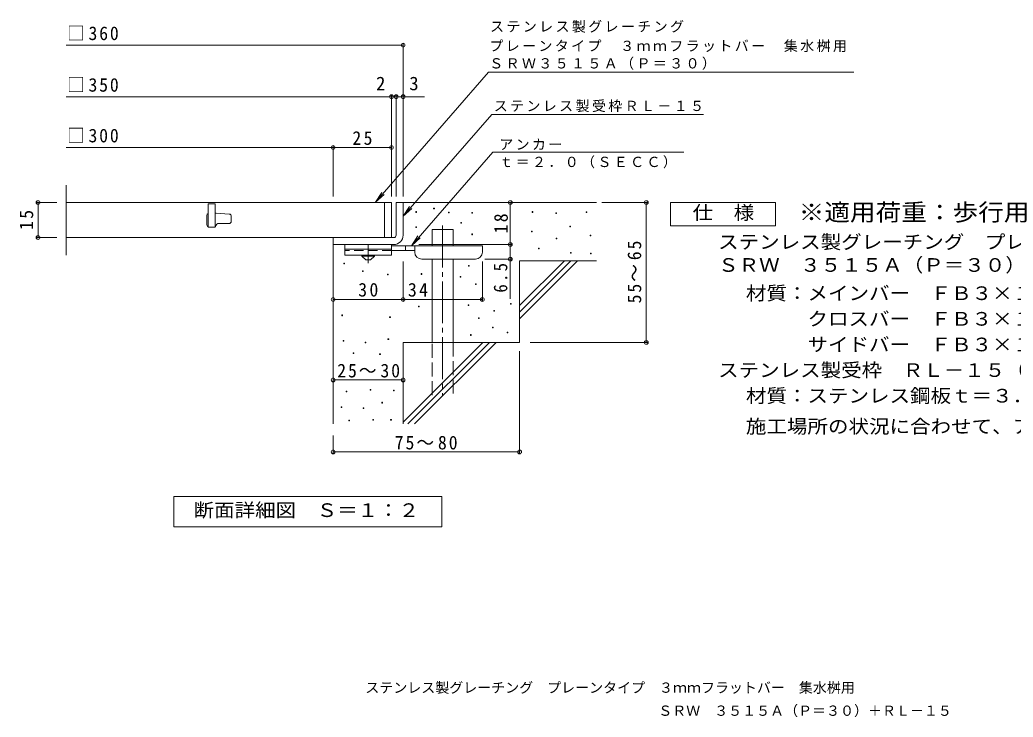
# Model space of a CAD drawing. Units: millimetres on the paper, enlarged 10 times, with parts at other scales. Extents: x -1599 to 1602, y -1372 to 1079.
# Drawn here: x -1599 to 532, y -1372 to 124 of the extents above; entities that cross this region are included whole.
import ezdxf
from ezdxf.enums import TextEntityAlignment as Align

# ---------------------------------------------------------------- set-up
doc = ezdxf.new("R2010")
doc.units = ezdxf.units.MM
doc.header["$LTSCALE"] = 10
doc.header["$PDMODE"] = 32
doc.header["$PDSIZE"] = 8
for name, pattern in [('CHAIN1', [8, 5, -1, 1, -1]), ('CHAIN2', [12, 9, -1, 1, -1]), ('DASHED2', [3, 2, -1]), ('DASHED3', [4, 3, -1])]:
    doc.linetypes.add(name, pattern=pattern)
for name, color, linetype, lineweight in [('D-0', 7, 'Continuous', 9), ('D-1', 2, 'Continuous', 9), ('D-2', 3, 'Continuous', 9), ('D-4', 7, 'Continuous', 9), ('D-5', 7, 'Continuous', 9), ('D-6', 6, 'Continuous', 9), ('D-9', 4, 'Continuous', 9)]:
    doc.layers.add(name, color=color, linetype=linetype, lineweight=lineweight)
doc.layers.add('F-5_F-5ﾚｲﾔ', color=7, linetype='Continuous')
doc.styles.add('ＭＳ ゴシック', font='')
doc.styles.get('ＭＳ ゴシック').set_extended_font_data('MS Gothic')

msp = doc.modelspace()

# ---------------------------------------------------------------- linework, layer by layer
at = {"layer": 'D-0'}
for points in [[(-749.87, -289.26), (-749.87, -287.76), (-748.37, -287.76), (-748.37, -289.26)], [(-711.48, -282.02), (-711.48, -280.52), (-709.98, -280.52), (-709.98, -282.02)], [(-679.35, -290.61), (-679.35, -289.11), (-677.85, -289.11), (-677.85, -290.61)], [(-629.41, -291.29), (-629.41, -289.79), (-627.91, -289.79), (-627.91, -291.29)], [(-500.15, -289.26), (-500.15, -287.76), (-498.65, -287.76), (-498.65, -289.26)], [(-449.39, -291.97), (-449.39, -290.47), (-447.89, -290.47), (-447.89, -291.97)], [(-384.43, -289.94), (-384.43, -288.44), (-382.93, -288.44), (-382.93, -289.94)], [(-653.09, -312.27), (-653.09, -310.77), (-651.59, -310.77), (-651.59, -312.27)], [(-419.2, -320.69), (-419.2, -319.19), (-417.7, -319.19), (-417.7, -320.69)], [(-749.71, -321.93), (-749.71, -320.43), (-748.21, -320.43), (-748.21, -321.93)], [(-629.47, -337.21), (-629.47, -335.71), (-627.97, -335.71), (-627.97, -337.21)], [(-501.5, -331.22), (-501.5, -329.72), (-500, -329.72), (-500, -331.22)], [(-375.65, -339.87), (-375.65, -338.37), (-374.15, -338.37), (-374.15, -339.87)], [(-448.72, -346.11), (-448.72, -344.61), (-447.22, -344.61), (-447.22, -346.11)], [(-486.55, -367.53), (-486.55, -366.03), (-485.05, -366.03), (-485.05, -367.53)], [(-417.91, -376.87), (-417.91, -375.37), (-416.41, -375.37), (-416.41, -376.87)], [(-374.99, -378.35), (-374.99, -376.85), (-373.49, -376.85), (-373.49, -378.35)], [(-904.21, -399.86), (-904.21, -398.36), (-902.71, -398.36), (-902.71, -399.86)], [(-636.47, -404.86), (-636.47, -403.36), (-634.97, -403.36), (-634.97, -404.86)], [(-863.86, -416.23), (-863.86, -414.73), (-862.36, -414.73), (-862.36, -416.23)], [(-810.56, -423.46), (-810.56, -421.96), (-809.06, -421.96), (-809.06, -423.46)], [(-737.97, -422.29), (-737.97, -420.79), (-736.47, -420.79), (-736.47, -422.29)], [(-654.5, -428.43), (-654.5, -426.93), (-653, -426.93), (-653, -428.43)], [(-621.79, -444.21), (-621.79, -442.71), (-620.29, -442.71), (-620.29, -444.21)], [(-637.26, -488.94), (-637.26, -487.44), (-635.76, -487.44), (-635.76, -488.94)], [(-546.88, -486.37), (-546.88, -484.87), (-545.38, -484.87), (-545.38, -486.37)], [(-908.15, -511.03), (-908.15, -509.53), (-906.65, -509.53), (-906.65, -511.03)], [(-744.21, -492.07), (-744.21, -490.57), (-742.71, -490.57), (-742.71, -492.07)], [(-582.13, -501.33), (-582.13, -499.83), (-580.63, -499.83), (-580.63, -501.33)], [(-805.87, -515.17), (-805.87, -513.67), (-804.36, -513.67), (-804.36, -515.17)], [(-615.3, -517.03), (-615.3, -515.53), (-613.8, -515.53), (-613.8, -517.03)], [(-632.3, -553.23), (-632.3, -551.73), (-630.8, -551.73), (-630.8, -553.23)], [(-585.51, -537.2), (-585.51, -535.7), (-584.01, -535.7), (-584.01, -537.2)], [(-553.65, -547.95), (-553.65, -546.45), (-552.15, -546.45), (-552.15, -547.95)], [(-905.73, -565.46), (-905.73, -563.96), (-904.23, -563.96), (-904.23, -565.46)], [(-858.21, -569.34), (-858.21, -567.84), (-856.71, -567.84), (-856.71, -569.34)], [(-809.42, -561.91), (-809.42, -560.41), (-807.92, -560.41), (-807.92, -561.91)], [(-884.3, -592.03), (-884.3, -590.53), (-882.8, -590.53), (-882.8, -592.03)], [(-827.28, -594.61), (-827.28, -593.11), (-825.78, -593.11), (-825.78, -594.61)], [(-899.26, -674.43), (-899.26, -672.93), (-897.76, -672.93), (-897.76, -674.43)], [(-847.49, -670.62), (-847.49, -669.12), (-845.99, -669.12), (-845.99, -670.62)], [(-797.62, -672.53), (-797.62, -671.03), (-796.12, -671.03), (-796.12, -672.53)], [(-822.36, -698.41), (-822.36, -696.91), (-820.86, -696.91), (-820.86, -698.41)], [(-909.92, -707.93), (-909.92, -706.43), (-908.42, -706.43), (-908.42, -707.93)], [(-862.71, -710.21), (-862.71, -708.71), (-861.22, -708.71), (-861.22, -710.21)], [(-893.55, -736.48), (-893.55, -734.98), (-892.05, -734.98), (-892.05, -736.48)], [(-841.78, -734.96), (-841.78, -733.46), (-840.28, -733.46), (-840.28, -734.96)], [(-803.71, -734.96), (-803.71, -733.46), (-802.21, -733.46), (-802.21, -734.96)]]:
    msp.add_lwpolyline(points, close=True, dxfattribs=at)
at = {"layer": 'D-1'}
for p, q in [((-792, -338.31), (-791.99, -268.31)), ((-791.99, -268.31), (-776.99, -268.31)), ((-776.99, -268.31), (-777, -338.31)), ((-927, -343.31), (-796.99, -343.31)), ((-796.99, -358.31), (-927, -358.31)), ((-926.99, -358.31), (-926.99, -343.31))]:
    msp.add_line(p, q, dxfattribs=at)
for centre, radius, start, end in [((-797, -338.31), 5, 270.02448, 0.01074), ((-796.99, -338.31), 20, 270, 0.00024), ((-796.99, -338.31), 5, 270, 0.0002)]:
    msp.add_arc(centre, radius, start, end, dxfattribs=at)
at = {"layer": 'D-2'}
for p, q in [((-1499.66, -380.81), (-1499.66, -230.81)), ((-801.99, -268.31), (-1499.66, -268.31)), ((-1180.45, -270.81), (-1180.45, -320.81)), ((-816.99, -268.31), (-816.99, -343.31)), ((-801.99, -268.31), (-801.99, -343.31)), ((-1197.95, -295.81), (-1197.95, -315.81)), ((-1178.14, -290.81), (-1180.45, -290.81)), ((-1177.76, -290.83), (-1150.07, -292.96)), ((-1145.45, -308.31), (-1145.45, -297.94)), ((-1174.2, -313.31), (-1150.45, -313.31)), ((-1195.45, -320.81), (-1180.45, -320.81)), ((-801.99, -343.31), (-1499.66, -343.31))]:
    msp.add_line(p, q, dxfattribs=at)
msp.add_lwpolyline([(-1180.45, -270.81), (-1195.45, -270.81), (-1195.45, -320.81)], dxfattribs=at)
for centre, radius, start, end in [((-1192.95, -295.81), 5, 120.0009, 180), ((-1178.14, -295.81), 5, 85.60144, 89.99998), ((-1150.45, -297.94), 5, 0, 85.60141), ((-1192.95, -315.81), 5, 180, 270), ((-1181.7, -317.06), 3.75, 270, 0), ((-1174.2, -317.06), 3.75, 90, 180), ((-1150.45, -308.31), 5, 270, 0)]:
    msp.add_arc(centre, radius, start, end, dxfattribs=at)
at = {"layer": 'D-4'}
for p, q in [((-1499.66, 69.55), (-777, 69.55)), ((-777, -255.36), (-777, 72.55)), ((-1499.66, -41.14), (-731.31, -41.14)), ((-801.99, -255.36), (-801.99, -38.14)), ((-791.99, -255.36), (-791.99, -38.14)), ((-926.99, -255.36), (-926.99, -146.89)), ((-1563.06, -268.31), (-1519.66, -268.31)), ((-1560.06, -268.31), (-1560.06, -343.31)), ((-547.04, -268.31), (-547.04, -358.31)), ((-350.96, -268.31), (-252.31, -268.31)), ((-255.31, -568.31), (-255.31, -268.31)), ((-1563.06, -343.31), (-1519.66, -343.31)), ((-742.99, -358.31), (-544.04, -358.31)), ((-547.04, -358.31), (-547.04, -475.06)), ((-776.99, -479.42), (-776.99, -394.81)), ((-606.99, -479.42), (-606.99, -394.81)), ((-544.04, -389.81), (-601.99, -389.81)), ((-504.76, -568.31), (-252.31, -568.31)), ((-526.99, -587.46), (-526.99, -806.4)), ((-926.99, -648.93), (-776.99, -648.93)), ((-926.99, -768.31), (-926.99, -806.4)), ((-926.99, -803.4), (-526.99, -803.4))]:
    msp.add_line(p, q, dxfattribs=at)
for points in [[(-1499.66, -149.9), (-926.99, -149.9), (-801.99, -149.9)], [(-926.99, -476.42), (-776.99, -476.42), (-606.99, -476.42)]]:
    msp.add_lwpolyline(points, dxfattribs=at)
for p in [(-777, 69.55), (-801.99, -41.14), (-791.99, -41.14), (-777, -41.14), (-926.99, -149.9), (-801.99, -149.9), (-1560.06, -268.31), (-547.04, -268.31), (-255.31, -268.31), (-1560.06, -343.31), (-547.04, -358.31), (-547.04, -389.81), (-926.99, -476.42), (-776.99, -476.42), (-606.99, -476.42), (-255.31, -568.31), (-926.99, -648.93), (-776.99, -648.93), (-926.99, -803.4), (-526.99, -803.4)]:
    msp.add_point(p, dxfattribs=at)
at = {"layer": 'D-5'}
for p, q in [((-593.73, 11.44), (-836.23, -267.18)), ((-586.9, -79.08), (-776.99, -297.48)), ((-586.9, -79.08), (-132.31, -79.08)), ((-584.33, -160.27), (-758.88, -360.81)), ((-584.33, -160.27), (-174.7, -160.27)), ((-836.23, -267.18), (-822.42, -246.34)), ((-836.23, -267.18), (-817.5, -250.63)), ((-776.99, -297.48), (-763.18, -276.64)), ((-776.99, -297.48), (-758.26, -280.92)), ((-758.88, -360.81), (-745.06, -339.97)), ((-758.88, -360.81), (-740.14, -344.26))]:
    msp.add_line(p, q, dxfattribs=at)
msp.add_lwpolyline([(-593.73, 11.44), (-76.89, 11.44), (189.97, 11.44)], dxfattribs=at)
for points in [[(-203.43, -318.31), (-203.43, -268.31), (21.57, -268.31), (21.57, -318.31)], [(-1268.99, -964.26), (-1268.99, -899.26), (-693.99, -899.26), (-693.99, -964.26)]]:
    msp.add_lwpolyline(points, close=True, dxfattribs=at)
at = {"layer": 'D-6'}
for p, q in [((-776.99, -268.31), (-361.99, -268.31)), ((-714.7, -325.81), (-669.7, -325.81)), ((-714.7, -360.81), (-714.7, -325.81)), ((-669.7, -360.81), (-669.7, -325.81)), ((-926.99, -358.31), (-926.99, -743.31)), ((-714.7, -568.31), (-714.7, -389.81)), ((-669.7, -568.31), (-669.7, -389.81)), ((-526.99, -393.31), (-361.99, -393.31)), ((-526.99, -393.31), (-526.99, -568.31)), ((-526.99, -489.32), (-430.98, -393.31)), ((-526.99, -503.46), (-416.84, -393.31)), ((-526.99, -517.61), (-402.7, -393.31)), ((-776.99, -568.31), (-776.99, -743.31)), ((-776.99, -568.31), (-526.99, -568.31)), ((-776.99, -739.32), (-605.99, -568.31)), ((-766.84, -743.31), (-591.84, -568.31)), ((-752.7, -743.31), (-577.7, -568.31))]:
    msp.add_line(p, q, dxfattribs=at)
at = {"layer": 'D-6', "linetype": 'CHAIN2'}
msp.add_line((-692.2, -317.35), (-692.2, -681.65), dxfattribs=at)
at = {"layer": 'D-6', "linetype": 'DASHED3'}
for p, q in [((-714.7, -681.65), (-714.7, -568.31)), ((-669.7, -568.31), (-669.7, -681.65))]:
    msp.add_line(p, q, dxfattribs=at)
at = {"layer": 'D-9', "color": 3}
for p, q in [((-901.99, -358.31), (-901.99, -380.81)), ((-801.99, -358.31), (-901.99, -358.31)), ((-801.99, -358.31), (-801.99, -380.81)), ((-801.99, -368.31), (-901.99, -368.31)), ((-801.99, -380.81), (-901.99, -380.81))]:
    msp.add_line(p, q, dxfattribs=at)
at = {"layer": 'D-9', "linetype": 'CHAIN1'}
msp.add_line((-851.99, -398.55), (-851.99, -358.31), dxfattribs=at)
at = {"layer": 'D-9'}
for p, q in [((-606.99, -360.81), (-801.99, -360.81)), ((-771.99, -370.81), (-771.99, -360.81)), ((-751.99, -374.81), (-751.99, -360.81)), ((-606.99, -374.81), (-606.99, -360.81)), ((-751.97, -370.81), (-801.99, -370.81)), ((-736.99, -389.81), (-621.99, -389.81))]:
    msp.add_line(p, q, dxfattribs=at)
at = {"layer": 'D-9', "color": 3, "linetype": 'DASHED2'}
msp.add_line((-801.99, -370.81), (-901.99, -370.81), dxfattribs=at)
at = {"layer": 'D-9', "color": 2}
for p, q in [((-865.74, -383.31), (-865.74, -380.81)), ((-865.74, -383.31), (-856.99, -390.81)), ((-865.74, -383.31), (-838.24, -383.31)), ((-847, -390.81), (-838.24, -383.31)), ((-838.24, -383.31), (-838.24, -380.81)), ((-856.99, -390.81), (-847, -390.81))]:
    msp.add_line(p, q, dxfattribs=at)
at = {"layer": 'D-9'}
for centre, start, end in [((-736.99, -374.81), 180, 270), ((-621.99, -374.81), 270, 0)]:
    msp.add_arc(centre, 15, start, end, dxfattribs=at)

# ---------------------------------------------------------------- texts
at = {"layer": 'D-4', "color": 2, "style": 'ＭＳ ゴシック'}
for s, p in [('2', (-834.94, -36.14)), ('3', (-763.69, -36.14))]:
    msp.add_text(s, height=29.33, dxfattribs=at).set_placement(p, align=Align.BOTTOM_LEFT)
at = {"layer": 'D-4', "color": 2, "char_height": 29.33, "attachment_point": 7, "style": 'ＭＳ ゴシック'}
for s, insert in [('\\T1.21;\\W0.95;□360', (-1497.79, 79.55)), ('\\T1.21;\\W0.95;□350', (-1497.79, -31.14)), ('\\T1.21;\\W0.95;□300', (-1497.79, -139.9)), ('\\T1.27;\\W0.95;25', (-885.74, -144.89)), ('\\T1.27;\\W0.95;30', (-873.24, -470.42)), ('\\T1.27;\\W0.95;34', (-766.63, -470.42)), ('\\T1.22;\\W0.95;25～30', (-918.24, -643.93)), ('\\T1.22;\\W0.95;75～80', (-794.86, -798.4))]:
    msp.add_mtext(s, dxfattribs=dict(at, insert=insert))
at = {"layer": 'D-4', "color": 2, "char_height": 29.33, "attachment_point": 7, "rotation": 90, "style": 'ＭＳ ゴシック'}
for s, insert in [('\\T1.27;\\W0.95;15', (-1570.06, -327.06)), ('\\T1.27;\\W0.95;18', (-552.04, -334.56)), ('\\T1.22;\\W0.95;55～65', (-265.84, -484.56)), ('\\T1.27;\\W0.9;6.5', (-553.04, -461.51))]:
    msp.add_mtext(s, dxfattribs=dict(at, insert=insert))
at = {"layer": 'D-5', "color": 2, "style": 'ＭＳ ゴシック', "width": 1.1}
for s, p in [('仕\u3000様', (-155.93, -313.31)), ('ステンレス製グレーチング\u3000プレーンタイプ\u3000３ｍｍフラットバー\u3000集水桝用', (-101.34, -376.23)), ('ＳＲＷ\u3000３５１５Ａ（Ｐ＝３０）', (-101.34, -425.69)), ('材質：メインバー\u3000ＦＢ３×１５（ＳＵＳ３０４）', (-41.63, -486.24)), ('\u3000\u3000\u3000クロスバー\u3000ＦＢ３×１０（ＳＵＳ３０４）', (-41.63, -541.24)), ('\u3000\u3000\u3000サイドバー\u3000ＦＢ３×１５（ＳＵＳ３０４）', (-41.63, -596.24)), ('ステンレス製受枠\u3000ＲＬ－１５（四方枠）', (-101.34, -651.24)), ('材質：ステンレス鋼板ｔ＝３．０（ＳＵＳ３０４）', (-41.63, -706.24)), ('施工場所の状況に合わせて、アンカーをプライヤー等で折り曲げてご使用ください。', (-41.63, -772.08)), ('断面詳細図\u3000Ｓ＝１：２', (-1226.49, -951.76))]:
    msp.add_text(s, height=29.33, dxfattribs=at).set_placement(p, align=Align.BOTTOM_LEFT)
at = {"layer": 'D-5', "color": 3, "style": 'ＭＳ ゴシック', "width": 1.1}
msp.add_text('※適用荷重：歩行用', height=36.66, dxfattribs=at).set_placement((71.57, -318.31), align=Align.BOTTOM_LEFT)
at = {"layer": 'D-5', "char_height": 21.99, "attachment_point": 7, "style": 'ＭＳ ゴシック'}
for s, insert in [('\\T1.17;ステンレス製グレーチング', (-590.42, 96.11)), ('\\T1.17;プレーンタイプ\u3000３ｍｍフラットバー\u3000集水桝用', (-591.97, 54.45)), ('\\T1.17;ＳＲＷ３５１５Ａ（Ｐ＝３０）', (-592.19, 16.59)), ('\\T1.17;ステンレス製受枠ＲＬ－１５', (-582.52, -74.32)), ('\\T1.17;アンカー', (-570.68, -155.61)), ('\\T1.17;ｔ＝２．０（ＳＥＣＣ）', (-570.68, -194.92))]:
    msp.add_mtext(s, dxfattribs=dict(at, insert=insert))
at = {"layer": 'F-5_F-5ﾚｲﾔ', "style": 'ＭＳ ゴシック'}
for s, p in [('ステンレス製グレーチング\u3000プレーンタイプ\u3000３ｍｍフラットバー\u3000集水桝用', (-857.9, -1326.74)), ('ＳＲＷ\u3000３５１５Ａ（Ｐ＝３０）＋ＲＬ－１５', (-229.69, -1376.15))]:
    msp.add_text(s, height=21.99, dxfattribs=at).set_placement(p, align=Align.BOTTOM_LEFT)

doc.saveas('drawing.dxf')
